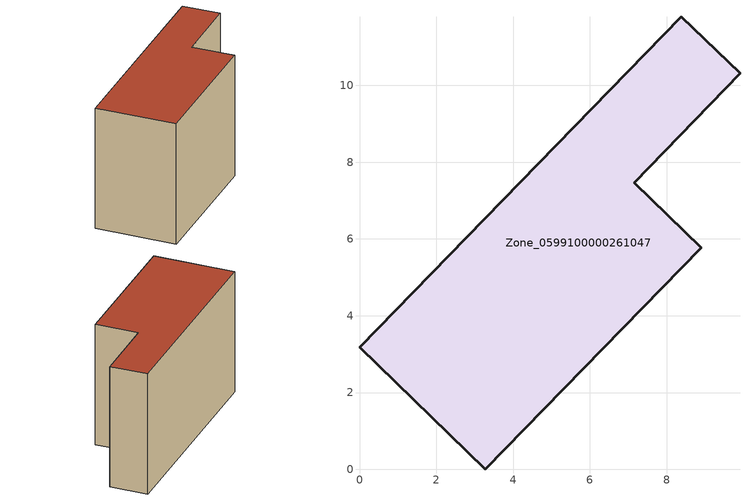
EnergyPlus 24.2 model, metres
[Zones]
Zone_0599100000261047
 floor ground (C_G): 0,3.18 8.38,11.79 9.91,10.32 7.15,7.46 8.9,5.77 3.28,0 z0
 wall outside (C_F): 3.28,0 8.9,5.77 7.15,7.46 9.91,10.32 8.38,11.79 0,3.18 3.28,0 z0:7.12
 roof outside (C_R): 8.38,11.79 0,3.18 3.28,0 8.9,5.77 7.15,7.46 9.91,10.32 z7.12
[BUILDING]
Pand.0599100000261047: North Axis=0; Terrain=City; Loads Convergence Tolerance Value=0.04; Temperature Convergence Tolerance Value=0.4; Solar Distribution=FullExterior; Maximum Number of Warmup Days=25; Minimum Number of Warmup Days=1
[Site:Location]
Rotterdam.The.Hague.AP_ZH_NLD Design_Conditions: Latitude=51.96; Longitude=4.45; Time Zone=1; Elevation=-4.5
[SITE:GROUNDTEMPERATURE:BUILDINGSURFACE]
18, 18, 18, 18, 18, 18, 18, 18, 18, 18, 18, 18
[MATERIAL] Thermal Absorptance=0.9; Solar Absorptance=0.7; Visible Absorptance=0.7
Name | Roughness | Thickness | Conductivity | Density | Specific Heat
G.TI.1946 | MediumSmooth | 0.15 | 1 | 540 | 1210
F.TI.1946 | Rough | 0.3 | 0.857143 | 1920 | 840
R.TI.1946 | MediumRough | 0.2 | 0.1 | 1500 | 1000
[CONSTRUCTION]
C_G: G.TI.1946
C_F: F.TI.1946
C_R: R.TI.1946
[ZONE]
Zone_0599100000261047: Type=1; Multiplier=1; Ceiling Height=Autocalculate; Volume=Autocalculate; Floor Area=autocalculate; Part of Total Floor Area=Yes
[ZONEINFILTRATION:DESIGNFLOWRATE]
Infil_Zone_0599100000261047: Zone or ZoneList or Space or SpaceList=Zone_0599100000261047; Schedule=AlwaysOn; Design Flow Rate Calculation Method=Flow/Area; Flow Rate per Floor Area=0.003; Constant Term Coefficient=1; Temperature Term Coefficient=0; Velocity Term Coefficient=0; Velocity Squared Term Coefficient=0
[HVACTEMPLATE:ZONE:IDEALLOADSAIRSYSTEM]
Zone_0599100000261047: Maximum Heating Supply Air Temperature=50; Minimum Cooling Supply Air Temperature=13; Maximum Heating Supply Air Humidity Ratio=0.0156; Minimum Cooling Supply Air Humidity Ratio=0.0077; Heating Limit=NoLimit; Cooling Limit=NoLimit; Dehumidification Control Type=ConstantSensibleHeatRatio; Cooling Sensible Heat Ratio=0.7; Dehumidification Setpoint=60; Humidification Control Type=None; Humidification Setpoint=30; Outdoor Air Method=None; Outdoor Air Flow Rate per Person=0.00944; Outdoor Air Flow Rate per Zone Floor Area=0; Outdoor Air Flow Rate per Zone=0; Demand Controlled Ventilation Type=None; Outdoor Air Economizer Type=NoEconomizer; Heat Recovery Type=None; Sensible Heat Recovery Effectiveness=0.7; Latent Heat Recovery Effectiveness=0.65
[ZONECONTROL:THERMOSTAT]
ThermostatControl_Zone_0599100000261047: Zone or ZoneList=Zone_0599100000261047; Control Type Schedule=DualSetpointControlType; Control 1=Thermostat_Zone_0599100000261047; Temperature Difference Between Cutout And Setpoint=0
[THERMOSTATSETPOINT:DUALSETPOINT]
Thermostat_Zone_0599100000261047: Heating Setpoint Temperature Schedule=HeatingSetpoint_Zone_0599100000261047; Cooling Setpoint Temperature Schedule=CoolingSetpoint_Zone_0599100000261047
[SCHEDULE:COMPACT]
HeatingSetpoint_Zone_0599100000261047: Through: 12/31, For: AllDays, Until: 24:00, 21
CoolingSetpoint_Zone_0599100000261047: Through: 12/31, For: AllDays, Until: 24:00, 24
DualSetpointControlType: Through: 12/31, For: AllDays, Until: 24:00, 4
AlwaysOn: Through: 12/31, For: AllDays, Until: 24:00, 1
